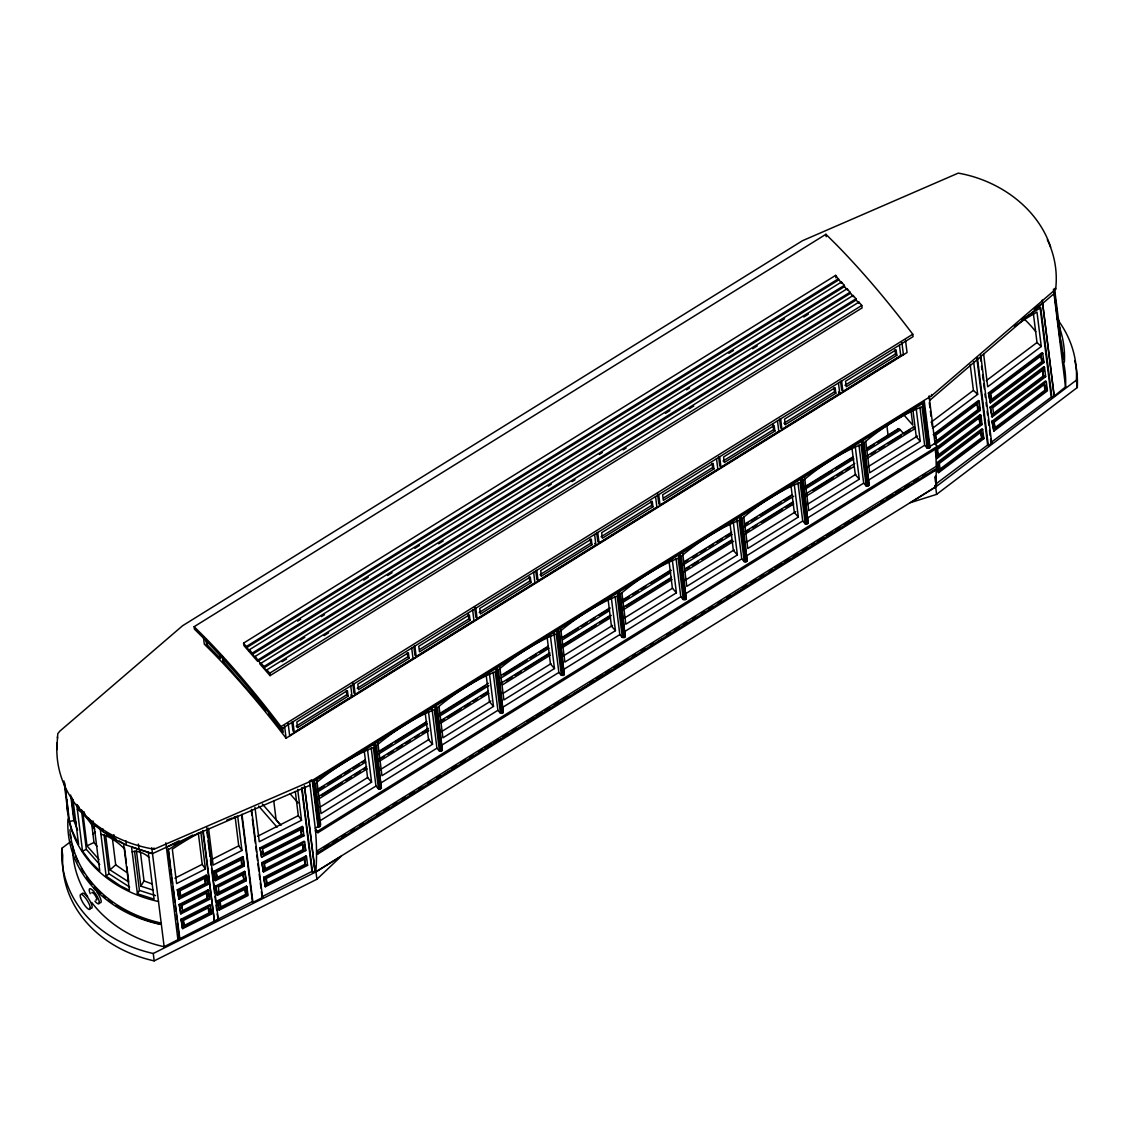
<?xml version="1.0" encoding="UTF-8"?>
<svg xmlns="http://www.w3.org/2000/svg" width="1134" height="1134" viewBox="0 0 1134 1134"><rect width="100%" height="100%" fill="white"/><g stroke="black" fill="none" stroke-linecap="round" stroke-linejoin="round"><path stroke-width="1.5" d="M56.7 749.645L57.791 733.67L59.762 731.203L182.631 625.699L802.447 240.734L958.258 173.119C998.6 180.193 1037.426 207.139 1050.651 247.042M152.92 890.048L140.843 886.15L144.018 880.934L140.389 851.861M137.398 893.762L131.572 847.041L148.27 852.428L154.096 899.149L137.398 893.762L139.425 890.417L134.549 851.265M316.896 879.261L341.263 856.184L315.975 871.89L153.26 953.496L154.181 960.881L316.896 879.261L315.975 871.89M126.81 866.546L128.723 881.94L109.998 869.891L115.696 864.831L112.493 839.174M119.254 840.989L123.62 843.668L129.432 890.388L120.261 885.767L106.142 876.171L108.892 873.719L104.016 834.553M57.083 742.912A128.44 106.355 -7.1 0 0 154.139 849.196L311.354 780.986L931.666 395.709L1055.641 289.269L1055.485 288.036M1053.954 290.304L1053.996 293.692L929.752 400.359L929.2 395.936M1063.72 363.249A130.991 108.467 -7.1 0 1 1065.549 386.878L1054.166 396.177L1042.557 303.033L1034.18 309.341M154.181 960.881A130.991 108.467 -7.1 0 1 62.739 855.716L61.817 848.331L70.251 841.924M1074.72 360.598A130.991 108.467 -7.1 0 1 1077.3 387.516L936.599 494.367L910.389 502.688L935.678 486.982L1076.379 380.145A130.991 108.467 -7.1 0 0 1057.37 319.264M92.619 834.241L95.426 832.129M931.028 422.245L973.397 390.365L970.18 364.553M986.254 380.698L1037 342.525L1033.343 313.253M932.488 428.354L977.678 394.363L973.61 361.647M1014.42 326.45A143.664 66.197 -47 0 1 1036.986 312.077L1041.281 346.508L987.714 386.807L983.646 354.091M988.479 392.959L1042.047 352.66L1042.756 353.326L1043.904 362.554L990.351 402.839L988.479 392.959L990.351 402.839M979.166 401.181L933.977 435.173L933.254 434.506L978.444 400.515L979.166 401.181L980.315 410.395L935.125 444.4L929.115 396.39M989.202 393.626L1042.756 353.326M942.056 429.233L944.849 427.135M951.823 421.891L958.797 416.632M965.771 411.387L976.927 402.995L977.636 403.661L978.486 410.423L934.402 443.734M997.282 387.672L1004.256 382.427M1015.412 374.036L1022.386 368.791M1033.542 360.399L1040.516 355.14L1042.075 362.582L991.867 400.359L990.308 392.917M977.636 403.661L935.805 435.144L936.641 441.906L935.919 441.239L977.763 409.757L976.927 402.995M991.031 393.597L1041.239 355.821L1042.075 362.582M1041.366 361.916L991.159 399.692L990.521 394.618M937.846 446.527L980.201 414.647L980.924 415.313L982.072 424.541L936.882 458.533L935.394 451.715M990.251 407.092L1043.804 366.792L1044.527 367.473L1045.676 376.686L992.108 416.986L990.251 407.092L992.108 416.986M936.882 458.533L935.734 449.319L980.924 415.313M990.96 407.758L1044.527 367.473M939.632 446.512L950.788 438.121M957.762 432.876L968.918 424.485M975.892 419.24L978.685 417.142L980.244 424.57L938.399 456.052L937.265 451.998M993.469 406.015L996.262 403.917M1007.417 395.525L1019.962 386.07M1026.936 380.826L1038.092 372.434M1042.996 369.953L992.789 407.73L993.639 414.491L992.916 413.825L1043.124 376.049L1042.288 369.287L1043.847 376.715L991.399 416.32M937.69 455.386L979.521 423.903M936.783 462.785L981.973 428.794L982.682 429.46L983.83 438.674L938.64 472.68L936.783 462.785L938.64 472.68M992.009 421.238L1045.562 380.939L1046.285 381.605L1047.433 390.833L993.88 431.118L992.009 421.238L993.88 431.118M937.492 463.452L982.682 429.46M992.732 421.905L1046.285 381.605M981.165 431.941L939.321 463.423L940.171 470.185L982.001 438.716L980.442 431.274L982.001 438.716M994.546 421.876L1044.768 384.1L1045.605 390.861L995.397 428.638L993.838 421.21M981.293 438.036L939.448 469.519L940.171 470.185M994.674 427.972L1044.882 390.195L1044.045 383.434M937.931 472.013L940.752 469.887M952.05 461.382L963.347 452.891M974.645 444.386L981.704 439.071M997.381 427.277L1008.665 418.786M1019.934 410.31L1026.979 405.008M1038.262 396.517L1041.069 394.405M976.856 358.415L987.643 445.024L935.763 484.062L936.486 484.728L934.813 485.99M987.643 445.024L988.366 445.69L991.711 443.167L991.003 442.501L1051.246 397.169L1040.034 307.101M1051.246 397.169L1051.969 397.836L1054.209 396.149L1042.245 300.056M194.141 626.691L825.921 234.284L836.07 244.377A372.547 101.578 58.2 0 1 912.771 334.247L913.04 336.656L281.26 729.063A372.547 101.578 58.2 0 0 204.559 639.207L194.438 629.143L194.141 626.691L204.29 636.784A372.547 101.578 58.2 0 1 280.991 726.639L281.26 729.063M219.968 653.893L220.549 658.571L206.487 644.197L208.897 642.694M243.583 643.106L835.63 275.378L841.57 283.273L841.414 282.04L249.367 649.768L249.523 650.987L243.583 643.106L243.895 645.558L257.531 661.25M246.475 646.437L838.522 278.709M265.668 707.517L266.065 710.635L223.072 661.207L225.482 659.719M246.631 647.656L838.678 279.942M297.604 621.12L300.623 619.263M363.731 580.055L368.238 577.263M414.817 548.332L419.325 545.525M728.864 353.269L733.372 350.463M779.965 321.532L784.473 318.739M255.164 656.416L261.203 664.425L261.047 663.192L853.094 295.478L853.25 296.697L847.211 288.702L255.164 656.416L255.32 657.649L252.428 654.318L252.272 653.085L844.306 285.371L841.414 282.04M252.428 654.318L844.461 286.604L844.306 285.371M321.432 616.584L324.437 614.713M387.544 575.519L392.052 572.713M438.645 543.781L443.153 540.989M686.58 389.798L689.585 387.927M752.692 348.733L757.2 345.927M803.779 316.996L808.287 314.189M258.155 659.86L850.202 292.147M258.311 661.094L850.358 293.366M300.269 640.157L304.777 637.351M548.218 486.16L551.223 484.289M599.305 454.436L602.31 452.565M665.417 413.357L669.925 410.565M259.814 663.872L270.048 675.637L862.081 307.924L861.783 305.457L858.892 302.126L266.844 669.854L267 671.087L264.094 667.756L263.953 666.523L855.986 298.795L853.094 295.478M264.094 667.756L856.142 300.028L855.986 298.795M282.026 661.746L286.533 658.953M324.097 635.621L328.605 632.815M572.032 481.624L575.037 479.753M623.119 449.886L626.124 448.029M689.245 408.821L693.753 406.029M270.048 675.637L269.736 673.185L861.783 305.457M280.991 726.639L912.771 334.247M346.324 690.535L346.848 694.688L296.272 726.1L297.533 727.56L348.11 696.148L347.415 690.606L296.839 722.018L297.533 727.56M357.238 688.239L407.815 656.827L407.29 652.674M419.693 649.442L468.781 618.951L468.087 613.423M479.172 612.502L529.748 581.09L529.224 576.937M590.19 539.075L590.715 543.229L540.124 574.64L541.4 576.1L591.976 544.674L591.282 539.146L540.705 570.558L541.4 576.1M601.091 536.779L651.681 505.353L651.157 501.214M663.546 497.982L712.634 467.492L712.124 463.338M723.024 461.042L773.601 429.63L772.92 424.088M834.057 387.615L834.567 391.754L783.991 423.18L785.252 424.626L835.829 393.214L835.148 387.686L784.572 419.098L785.252 424.626M844.958 385.305L895.534 353.893L895.024 349.74M409.076 658.273L358.5 689.685L357.805 684.156L408.382 652.745L409.076 658.273L407.815 656.827M470.043 620.411L419.467 651.823L418.772 646.295L469.348 614.883L470.043 620.411L468.781 618.951M531.01 582.55L480.433 613.962L479.739 608.419L530.315 577.008L531.01 582.55L529.748 581.09M652.943 506.813L602.367 538.225L601.672 532.697L652.248 501.285L652.943 506.813L651.681 505.353M713.91 468.952L663.319 500.363L662.639 494.835L713.215 463.409L713.91 468.952L712.634 467.492M774.876 431.076L724.286 462.502L723.605 456.959L774.182 425.548L774.876 431.076L773.601 429.63M896.796 355.353L846.219 386.765L845.539 381.237L896.115 349.811L896.796 355.353L895.534 353.893M291.877 722.103L292.955 730.806L294.23 732.266L352.036 696.361L350.732 685.9M352.631 682.484L353.921 692.945L355.197 694.391L413.003 658.485L411.699 648.038M413.811 646.366L414.888 655.069L416.164 656.529L473.955 620.624L472.665 610.177M474.551 606.761L475.855 617.208L477.116 618.668L534.922 582.763L533.632 572.301M535.744 570.629L536.821 579.346L538.083 580.792L595.889 544.887L594.585 534.44M596.711 532.767L597.788 541.471L599.05 542.931L656.855 507.026L655.551 496.579M657.451 493.162L658.755 503.609L660.016 505.069L717.822 469.164L716.518 458.717M718.63 457.03L719.721 465.748L720.983 467.194L778.789 431.303L777.485 420.842M779.597 419.169L780.688 427.872L781.95 429.332L839.755 393.427L838.451 382.98M840.563 381.308L841.655 390.011L842.916 391.471L900.722 355.566L899.418 345.119M289.652 735.512L903.373 354.318M203.44 637.166L204.318 644.197L212.327 652.163A372.547 101.578 58.2 0 1 277.986 727.674L286.094 738.206L907.044 352.532L905.513 340.228M319.703 776.776L322.708 774.919M328.704 771.191L331.709 769.32M336.217 766.527L340.724 763.721M345.232 760.928L349.74 758.122M354.233 755.329L358.741 752.537M361.746 750.665L364.751 748.809M370.761 745.066L373.752 743.209L374.39 743.932L380.018 789.122L381.378 788.286L375.113 742.359L375.552 745.846M378.09 740.516L382.569 737.738M385.546 735.881L391.499 732.181M394.49 730.339L397.467 728.482M401.932 725.703L406.411 722.925M410.877 720.147L415.356 717.368M418.333 715.526L421.309 713.669M458.434 690.62L462.899 687.842M465.89 685.985L468.866 684.142M482.276 675.807L486.741 673.029M498.535 665.701L501.512 663.858M522.377 650.902L525.354 649.045M531.322 645.345L534.298 643.488M546.219 636.089L549.196 634.232M562.478 625.996L565.455 624.139M569.934 621.361L574.399 618.583M586.321 611.183L589.311 609.327M595.265 605.627L598.242 603.77M602.721 600.992L607.186 598.228M626.422 586.278L630.901 583.5M633.878 581.643L639.845 577.943M642.822 576.086L645.799 574.243M650.264 571.465L654.743 568.687M659.208 565.909L663.688 563.13M666.664 561.287L669.641 559.431M682.923 551.181L687.388 548.402M706.765 536.368L711.231 533.604M714.222 531.747L717.198 529.89M730.608 521.569L735.087 518.791M746.867 511.462L749.843 509.62M754.323 506.841L757.299 504.984M770.709 496.649L773.686 494.807M787.109 486.472L790.086 484.629M794.551 481.851L797.542 479.994M810.81 471.744L813.787 469.901M818.266 467.123L822.731 464.345M834.652 456.945L837.643 455.088M843.597 451.389L846.574 449.532M851.053 446.753L855.518 443.975M874.753 432.04L879.233 429.262M883.698 426.483L888.163 423.705M898.596 417.227L903.061 414.449M907.54 411.67L912.005 408.892M914.982 407.049L917.959 405.192M314.132 783.991L313.693 780.518L319.958 826.431L318.597 827.267L312.856 781.156L924.309 401.379L923.671 400.656L924.309 405.788M314.331 781.241L374.39 743.932M375.751 743.096L435.357 706.071L440.984 751.261L442.345 750.41L436.08 704.497L436.732 709.714M436.703 705.22L496.323 668.195L495.686 667.472L501.313 712.662L501.951 713.385L503.298 712.549L497.046 666.636M497.67 667.359L557.29 630.334L556.652 629.611L562.918 675.524L564.264 674.687L558.637 629.498L618.257 592.472L623.884 637.662L625.231 636.812L619.603 591.622L679.223 554.597L678.586 553.874L684.851 599.787L686.198 598.95L679.946 553.038L680.372 556.51M680.57 553.761L740.19 516.735L745.818 561.925L747.164 561.089L740.899 515.162M741.537 515.899L801.143 478.874L800.519 478.151L806.146 523.327L806.77 524.064L808.131 523.213L802.503 478.024L862.109 440.998L861.486 440.276L867.113 485.465L867.737 486.188L869.098 485.352L862.832 439.439M863.47 440.162L923.062 403.151L928.689 448.341L930.05 447.491L924.309 401.379M317.151 789.661L365.219 759.823M378.728 751.417L426.795 721.564M438.801 714.108L488.371 683.32M501.88 674.928L548.445 646.011M561.954 637.62L610.021 607.767M622.027 600.311L670.095 570.459M683.604 562.053L731.671 532.215M745.18 523.809L791.745 494.892M805.253 486.5L853.321 456.648M866.83 448.256L898.369 428.666M318.47 789.576L324.48 785.848M327.485 783.977L340.994 775.585M343.999 773.714L350.009 769.986M353.014 768.115L359.024 764.387M362.029 762.516L365.02 760.659M380.046 751.332L392.066 743.861M395.057 742.005L426.597 722.415M440.12 714.009L485.182 686.027M503.198 674.843L527.225 659.917M530.23 658.046L536.24 654.318M539.245 652.447L546.758 647.783M563.272 637.521L578.297 628.193M581.288 626.337L587.299 622.594M590.304 620.737L594.811 617.931M599.319 615.138L609.837 608.604M623.346 600.212L629.356 596.484M632.361 594.613L638.371 590.885M641.376 589.014L645.87 586.221M650.377 583.415L671.413 570.359M684.922 561.968L687.927 560.097M692.435 557.304L696.942 554.498M699.947 552.641L705.943 548.913M708.948 547.042L713.456 544.249M716.461 542.378L722.471 538.65M725.476 536.779L731.487 533.051M744.995 524.659L748.001 522.788M751.006 520.917L757.016 517.189M760.021 515.332L781.043 502.263M784.048 500.406L790.058 496.664M805.069 487.337L832.101 470.553M835.106 468.682L851.634 458.419M868.148 448.157L874.158 444.429M877.163 442.572L898.185 429.502M317.69 791.886L365.743 762.034M377.764 754.578L427.32 723.79M439.34 716.334L488.896 685.546M500.916 678.089L548.969 648.237M562.492 639.845L609.043 610.928M622.566 602.523L670.619 572.67M682.64 565.214L732.195 534.426M744.216 526.97L793.786 496.182M805.792 488.726L853.859 458.873M867.368 450.481L900.41 429.956L903.855 433.925M318.611 796.493L366.665 766.641M378.685 759.185L428.241 728.397M440.261 720.941L488.315 691.088M500.335 683.618L549.891 652.844M561.911 645.374L609.964 615.535M623.487 607.129L671.541 577.277M685.064 568.885L731.614 539.968M745.137 531.577L793.19 501.724M805.211 494.268L854.767 463.48M866.787 456.01L913.338 427.093M321.418 795.473L342.454 782.403M345.459 780.546L351.455 776.818M354.46 774.947L360.47 771.219M363.475 769.348L366.48 767.491M381.492 758.15L384.497 756.293M387.502 754.422L393.512 750.694M396.517 748.823L402.527 745.095M405.533 743.238L410.04 740.431M414.534 737.639L419.041 734.832M422.046 732.975L428.057 729.233M441.58 720.841L444.571 718.984M447.576 717.113L461.099 708.722M464.104 706.851L470.114 703.123M473.105 701.251L477.612 698.459M480.618 696.588L486.628 692.86M506.147 680.726L512.157 676.998M515.162 675.141L521.172 671.399M524.177 669.542L549.707 653.68M561.727 646.224L596.271 624.763M599.262 622.892L611.283 615.436M626.308 606.109L671.356 578.127M686.382 568.8L689.387 566.929M692.378 565.058L698.388 561.33M701.393 559.473L731.43 540.805M746.456 531.477L749.461 529.621M752.466 527.749L756.959 524.957M761.467 522.15L782.503 509.095M785.493 507.224L791.504 503.496M812.539 490.441L833.561 477.386M836.566 475.515L842.576 471.787M845.581 469.915L850.075 467.123M871.11 454.054L875.618 451.261M878.609 449.39L884.619 445.662M887.624 443.791L901.147 435.399M904.152 433.542L910.148 429.8M317.633 799.654L367.203 768.866M379.21 761.41L428.78 730.622M440.786 723.152L488.853 693.313M502.362 684.908L550.429 655.069M562.436 647.599L610.503 617.746M622.523 610.29L672.079 579.502M684.1 572.046L733.655 541.258M745.676 533.802L793.729 503.95M805.75 496.479L853.803 466.627M867.326 458.235L915.379 428.383A4.423 1.205 58.2 0 0 913.154 427.943M319.689 807.337L367.756 777.485M379.762 770.014L429.332 739.24M441.339 731.77L490.909 700.996M502.858 693.498L550.982 663.673M562.336 656.558L612.558 625.429M624.565 617.973L672.632 588.121M685.758 579.899L734.208 549.877M746.229 542.406L795.784 511.632M806.203 505.098L855.858 474.31M867.879 466.854L917.434 436.066M367.444 749.021L371.569 782.148L320.993 813.56L316.868 780.433M428.411 711.16L432.536 744.273L381.96 775.699L377.835 742.572M489.378 673.284L493.503 706.411L442.926 737.823L439.014 706.439M550.344 635.423L554.469 668.55L503.893 699.962L499.768 666.835M611.311 597.561L615.436 630.674L564.86 662.1L560.735 628.973M672.278 559.686L676.403 592.813L625.826 624.224L621.914 592.855M733.244 521.824L737.369 554.951L686.793 586.363L682.668 553.236M794.211 483.963L798.336 517.076L747.76 548.502L743.847 517.118M855.178 446.087L859.303 479.214L808.726 510.626L804.601 477.513M916.144 408.226L920.269 441.353L869.693 472.765L865.781 441.381M319.632 821.03L375.949 786.046L371.215 748.043M380.599 783.169L436.916 748.185L431.969 708.452M441.565 745.293L497.883 710.309L493.148 672.32M502.532 707.432L558.849 672.448L553.902 632.729M563.499 669.57L619.816 634.586L615.082 596.583M624.465 631.695L680.783 596.711L676.048 558.722M685.432 593.833L741.749 558.849L736.802 519.131M746.385 555.972L802.716 520.988L797.982 482.985M807.351 518.096L863.683 483.127L858.948 445.123M868.318 480.235L924.649 445.251L919.915 407.262M930.05 447.491L929.412 446.768L934.969 443.323L937.676 447.774L317.974 832.668L315.266 828.231L317.974 826.544L312.233 780.433L312.856 781.156M375.949 786.046L378.487 788.952L379.38 788.399L373.752 743.209M436.916 748.185L439.453 751.091L440.346 750.524L434.719 705.334M497.883 710.309L500.42 713.229L501.313 712.662M558.849 672.448L561.387 675.354L562.28 674.801M564.264 674.687L559.374 631.936A126.143 61.789 -41 0 1 617.179 596.045L622.339 637.492L623.246 636.925L617.619 591.735M625.231 636.812L620.341 594.074A126.143 61.789 -41 0 1 678.146 558.169L683.306 599.631L684.213 599.064M741.749 558.849L744.273 561.755L745.18 561.202L739.552 516.013M802.716 520.988L805.239 523.894L806.146 523.327M808.131 523.213L803.241 480.476A126.143 61.789 -41 0 1 861.046 444.571L866.206 486.032L867.113 485.465M869.098 485.352L864.207 442.614A126.143 61.789 -41 0 1 922.013 406.709L927.173 448.157L928.066 447.604L922.438 402.428M317.789 831.137L937.492 446.229M322.538 850.103L316.528 853.845L317.917 853.93L316.514 851.265L936.216 466.358L936.174 463.452A635.89 173.374 58.2 0 0 935.465 448.71M324.041 847.651L328.562 844.858M333.07 842.052L337.578 839.245M342.099 836.453L345.105 834.581M351.115 830.839L354.134 828.968M360.144 825.24L363.149 823.369M376.686 814.963L379.692 813.092M384.213 810.286L388.721 807.493M393.229 804.686L396.248 802.815M402.258 799.073L405.263 797.216M409.785 794.41L414.293 791.603M418.8 788.796L421.82 786.939M427.83 783.197L430.835 781.326M436.859 777.598L439.864 775.727M451.899 768.242L456.407 765.45M460.928 762.643L465.436 759.837M469.944 757.044L472.949 755.173M478.973 751.431L481.978 749.56M484.983 747.689L491.008 743.961M494.013 742.09L498.521 739.283M503.042 736.49L507.55 733.684M512.058 730.877L516.58 728.071M527.097 721.536L533.122 717.794M536.127 715.937L542.151 712.195M545.156 710.323L549.664 707.531M554.172 704.724L558.693 701.918M563.201 699.111L567.709 696.319M590.275 682.299L593.28 680.428M596.3 678.557L602.31 674.829M605.315 672.958L609.837 670.151M614.344 667.359L618.852 664.552M623.374 661.746L627.882 658.939M632.389 656.147L635.394 654.275M641.419 650.533L644.424 648.662M650.448 644.934L653.453 643.063M666.99 634.657L669.996 632.786M674.503 629.98L679.025 627.187M683.533 624.38L686.538 622.509M692.562 618.767L695.567 616.91M701.577 613.168L704.597 611.297M709.104 608.49L712.109 606.633M718.134 602.891L721.139 601.02M727.149 597.292L730.168 595.421M742.189 587.936L746.711 585.144M751.218 582.337L755.726 579.531M760.248 576.738L763.253 574.867M769.263 571.125L772.282 569.254M775.287 567.397L781.298 563.655M784.317 561.784L788.825 558.977M793.332 556.184L797.854 553.378M802.362 550.571L806.869 547.779M811.391 544.972L814.396 543.101M817.401 541.23L823.412 537.502M826.431 535.631L832.441 531.889M835.446 530.017L839.968 527.225M844.476 524.418L848.983 521.612M853.505 518.805L858.013 516.013M880.579 501.993L883.584 500.122M886.59 498.251L892.614 494.523M895.619 492.652L900.127 489.845M904.634 487.053L909.156 484.246M913.664 481.44L918.171 478.633M922.693 475.841L925.698 473.969M317.761 852.711L937.464 467.803L936.216 466.358M325.557 848.232L331.567 844.504M334.573 842.633L337.592 840.762M342.099 837.955L346.607 835.163M351.129 832.356L355.637 829.549M360.144 826.757L364.666 823.95M367.671 822.079L372.179 819.272M376.686 816.48L379.706 814.609M385.716 810.867L388.721 808.996M393.243 806.203L397.751 803.396M402.258 800.59L406.78 797.783M411.288 794.991L414.293 793.12M418.815 790.313L423.322 787.52M427.83 784.714L432.352 781.907M436.859 779.101L441.367 776.308M444.372 774.437L450.396 770.695M453.402 768.824L456.407 766.967M462.431 763.225L465.436 761.353M469.944 758.547L474.466 755.754M478.973 752.948L483.481 750.141M488.003 747.349L492.51 744.542M495.515 742.671L501.54 738.929M504.545 737.072L510.555 733.329M513.574 731.458L519.585 727.716M522.59 725.859L525.609 723.988M530.117 721.181L534.624 718.375M539.146 715.582L543.654 712.776M548.161 709.969L552.683 707.177M555.688 705.305L561.699 701.563M564.704 699.692L570.728 695.964M573.733 694.093L594.797 681.01M599.305 678.203L603.812 675.41M606.832 673.539L612.842 669.797M615.847 667.926L621.871 664.198M624.877 662.327L627.882 660.456M632.389 657.663L636.911 654.857M641.419 652.05L645.926 649.243M650.448 646.451L654.956 643.644M657.961 641.773L662.483 638.966M666.99 636.174L669.996 634.303M676.02 630.561L679.025 628.69M683.533 625.897L688.054 623.09M692.562 620.284L697.07 617.491M701.592 614.685L704.597 612.814M709.104 610.007L713.612 607.214M718.134 604.408L722.641 601.601M727.149 598.795L731.671 596.002M734.676 594.131L740.686 590.389M743.706 588.518L746.711 586.661M752.721 582.919L755.74 581.047M760.248 578.241L764.755 575.448M769.277 572.642L773.785 569.835M778.293 567.043L782.814 564.236M785.819 562.365L791.83 558.623M794.849 556.766L800.859 553.023M803.864 551.152L809.889 547.424M820.406 540.875L824.928 538.069M829.436 535.276L833.944 532.47M838.465 529.663L842.973 526.871M845.978 524.999L852.003 521.257M855.008 519.386L861.018 515.658M864.037 513.787L885.087 500.704M889.609 497.897L894.116 495.104M897.122 493.233L903.146 489.491M906.151 487.634L912.161 483.892M915.166 482.021L918.186 480.15M922.693 477.357L927.201 474.551M931.723 471.744L937.62 469.037L317.917 853.93L316.528 852.329L316.528 855.362A635.89 173.374 58.2 0 1 315.833 871.805L935.536 486.911A635.89 173.374 58.2 0 0 936.23 470.454M179.016 840.833L166.4 847.226L310.05 785.267M174.905 878.184L202.221 864.349L198.28 832.767M211.42 859.685L238.735 845.836L235.092 816.579M257.588 836.282L298.313 815.644L295.308 791.546M205.438 868.984L176.62 883.599L172.325 849.168A161.893 83.264 -34.8 0 1 199.215 833.008L200.86 832.143L205.438 868.984L202.221 864.349M233.576 817.515A161.893 83.264 -34.8 0 1 237.672 816.055L241.953 850.486L213.135 865.1L208.543 828.259M297.675 789.307L301.531 820.293L259.247 841.726L254.966 807.295M177.386 889.751L206.204 875.136L206.757 875.916L207.82 884.52L179.002 899.134L177.386 889.751L179.002 899.134M213.901 871.238L242.719 856.638L243.257 857.417L244.334 866.022L215.517 880.622L213.901 871.238L215.517 880.622M260.012 847.863L302.296 826.445L302.835 827.225L303.912 835.829L261.628 857.261L260.012 847.863L261.628 857.261M177.925 890.53L206.757 875.916M214.439 872.018L243.257 857.417M260.565 848.643L302.835 827.225M188.825 885.257L191.958 883.669M228.458 865.171L240.961 858.835L241.499 859.615L242.265 865.766L217.274 878.425L215.97 871.493L217.274 878.425M286.689 835.659L294.372 831.761M204.985 878.113L179.994 890.785L180.76 896.923L205.75 884.265L204.446 877.347L205.75 884.265M216.509 872.273L241.499 859.615M301.063 829.422L262.634 848.898L263.4 855.05L301.828 835.574L300.524 828.642L301.828 835.574M180.76 896.923L180.221 896.144L205.211 883.485M216.736 877.645L241.726 864.987L240.961 858.835M263.4 855.05L262.861 854.271L301.29 834.794M178.463 898.355L183.013 896.044M214.964 879.842L240.762 866.773M272.047 850.925L283.018 845.369M290.843 841.4L303.373 835.049L303.912 835.829M179.229 904.507L208.046 889.892L208.585 890.672L209.662 899.276L180.83 913.891L179.229 904.507L180.83 913.891M215.729 885.994L244.561 871.394L245.1 872.174L246.177 880.778L217.345 895.378L215.729 885.994L217.345 895.378M261.855 862.62L304.139 841.201L304.677 841.981L305.741 850.585L263.471 872.003L261.855 862.62L263.471 872.003M179.767 905.286L208.585 890.672M216.282 886.774L245.1 872.174M262.393 863.399L304.677 841.981M192.227 899.219L204.715 892.883M219.372 885.456L231.86 879.134M264.505 867.496L263.938 862.875L271.621 858.991M293.139 848.076L300.822 844.178M182.602 911.679L181.837 905.542L206.827 892.869L207.593 899.021L182.602 911.679L182.064 910.9L207.04 898.241L206.473 893.635M243.328 874.371L218.352 887.029L219.117 893.181L244.093 880.523L242.789 873.591L244.093 880.523M265.243 869.806L264.477 863.654L302.906 844.178L303.671 850.33L265.243 869.806L264.704 869.027L303.132 849.55L302.551 844.943M243.555 879.743L218.578 892.401L219.117 893.181M180.292 913.111L209.124 898.497L209.662 899.276M262.932 871.238L273.889 865.681M281.714 861.712L294.245 855.362M181.057 919.263L209.889 904.649L210.428 905.428L211.505 914.032L182.673 928.647L181.057 919.263L182.673 928.647M217.572 900.75L246.404 886.15L246.943 886.93L248.006 895.534L219.188 910.134L217.572 900.75L219.188 910.134M263.698 877.376L305.967 855.957L306.506 856.737L307.583 865.341L265.313 886.76L263.698 877.376L265.313 886.76M181.596 920.028L210.428 905.428M218.111 901.53L246.943 886.93M264.236 878.155L306.506 856.737M208.316 908.391L208.883 912.998L183.906 925.656L183.141 919.518L195.629 913.182M229.011 896.257L239.94 890.729M274.995 872.967L296.513 862.053M183.68 920.284L208.656 907.625L209.421 913.777L184.445 926.435L183.141 919.518M220.96 907.937L220.194 901.785L245.171 889.127L244.632 888.347L245.936 895.279L220.96 907.937L220.407 907.157L245.398 894.499M267.071 884.563L266.306 878.411L304.748 858.934L305.514 865.086L267.071 884.563L265.966 879.176M266.533 883.783L304.975 864.306L304.394 859.7M182.135 927.867L186.685 925.557M218.649 909.355L226.233 905.513M264.761 885.98L269.467 883.613M277.291 879.644L285.116 875.675M299.22 868.531L302.353 866.943M91.712 902.451A130.991 108.467 -7.1 0 0 164.147 946.734L252.414 901.601L241.641 815.162M252.414 901.601L252.953 902.38L262.564 897.518L262.025 896.739L311.978 871.422L301.644 788.428M202.688 830.485L214.51 921.857L218.366 919.915L206.856 827.565M311.978 871.422L312.53 872.202L315.11 870.884L304.607 786.528M98.998 859.544L86.992 845.865L93.994 842.449L91.656 823.624M88.197 817.657L93.938 824.262L99.764 870.997L90.408 861.542L82.527 851.18L86.326 849.323L81.662 811.873M166.457 847.197L152.495 853.619L126.37 845.099L125.817 840.677M72.973 799.399L78.6 844.49L71.966 830.23L69.5 821.455L73.852 820.548L77.608 830.088M148.27 852.428L152.551 853.59M152.225 883.996L144.018 880.934M139.425 890.417L155.571 895.619M76.984 805.055C89.203 822.802 106.78 836.396 126.413 845.071M93.938 824.262L103.237 831.222M106.142 832.994L116.334 839.217M108.892 873.719L129.645 887.057M126.356 872.202L115.696 864.831M1037 342.525L1041.281 346.508M1043.904 362.554L1042.812 358.812M1044.953 376.02L1045.676 376.686M1043.124 376.049L1043.847 376.715M1044.882 390.195L1045.605 390.861M973.397 390.365L977.678 394.363M980.315 410.395L979.209 406.652M977.763 409.757L978.486 410.423M981.349 423.875L982.072 424.541M983.83 438.674L982.54 433.401M935.011 448.653L935.734 449.319M86.326 849.323L99.735 864.604M844.461 286.604L847.353 289.935L847.211 288.702M856.142 300.028L859.033 303.359L858.892 302.126M903.614 414.605L912.813 425.179L911.07 411.217M928.066 447.604L928.689 448.341M924.649 445.251L927.173 448.157M920.269 441.353L916.258 436.732L912.998 410.579M934.657 485.905L935.536 486.911M838.494 391.981L839.755 393.427M834.567 391.754L835.829 393.214M867.68 482.12L869.367 484.062M863.683 483.127L866.206 486.032M859.303 479.214L855.291 474.607L852.031 448.454M798.336 517.076L794.324 512.469L791.064 486.316M747.164 561.089L742.274 518.337A126.143 61.789 -41 0 1 800.08 482.446L805.239 523.894M745.18 561.202L745.818 561.925M737.369 554.951L733.358 550.33L730.098 524.177M686.198 598.95L681.307 556.213A126.143 61.789 -41 0 1 739.113 520.308L744.273 561.755M680.783 596.711L683.306 599.631M676.403 592.813L672.391 588.192L669.131 562.053M594.627 543.441L595.889 544.887M590.715 543.229L591.976 544.674M623.246 636.925L623.884 637.662M619.816 634.586L622.339 637.492M615.436 630.674L611.424 626.067L608.164 599.914M554.469 668.55L550.458 663.929L547.198 637.776M503.298 712.549L498.407 669.811A126.143 61.789 -41 0 1 556.213 633.906L561.387 675.354M493.503 706.411L489.491 701.79L486.231 675.651M442.345 750.41L437.441 707.673A126.143 61.789 -41 0 1 495.246 671.767L500.42 713.229M440.346 750.524L440.984 751.261M432.536 744.273L428.524 739.666L425.278 713.513M350.76 694.901L352.036 696.361M346.848 694.688L348.11 696.148M381.378 788.286L376.488 745.534A126.143 61.789 -41 0 1 434.279 709.643L439.453 751.091M379.38 788.399L380.018 789.122M371.569 782.148L367.558 777.527L364.312 751.374M249.367 649.768L252.272 653.085M261.047 663.192L263.953 666.523M266.844 669.854L269.736 673.185M312.346 781.354L312.97 782.077M319.958 826.431L319.32 825.694L320.681 824.857L315.521 783.41A126.143 61.789 -41 0 1 373.327 747.504L378.487 788.952M289.992 793.687L298.044 802.943M317.974 826.544L318.597 827.267M315.465 829.776L317.974 832.668L315.621 831.69L315.465 829.776A635.89 173.374 58.2 0 1 316.471 848.345L316.514 851.265M262.351 803.978L280.849 825.254M280.722 825.155L276.115 819.868L273.719 800.604M258.637 806.047L277.093 827.253M304.38 785.819L314.954 870.813L315.833 871.805M79.011 807.096L76.715 804.46L82.527 851.18M81.308 809.733L84.752 813.702M268.63 713.825L283.202 732.38L282.621 727.716M93.994 842.449L97.028 846.347M298.313 815.644L301.531 820.293M305.741 850.585L304.564 844.646M303.132 849.55L303.671 850.33M307.045 864.562L307.583 865.341M304.975 864.306L305.514 865.086M263.938 862.875L264.477 863.654M265.767 877.631L266.306 878.411M238.735 845.836L241.953 850.486M244.334 866.022L242.719 856.638M241.726 864.987L242.265 865.766M246.177 880.778L244.561 871.394M220.194 901.785L219.642 901.006L220.223 905.612M207.82 884.52L206.204 875.136M207.04 898.241L207.593 899.021M218.366 919.915L217.175 913.905M168.186 848.7L179.923 939.391M211.505 914.032L210.314 908.093M208.883 912.998L209.421 913.777M181.837 905.542L181.298 904.762L181.681 907.824M76.389 823.624L73.923 817.359L71.357 796.833M314.047 863.498L314.997 870.912M1076.379 380.145L1077.3 387.516M1054.507 288.49L1059.638 328.577L1059.723 336.656L1053.897 289.935L1053.94 293.734M1054.804 294.996L1054.152 289.765L1054.507 294.854M1055.23 298.483L1055.882 303.699M1056.321 307.186L1056.973 312.417M1053.443 289.269L1065.549 386.878M1051.969 397.836L1040.743 307.768A181.242 83.505 -47 0 0 1021.734 319.76M1043.804 366.792L1044.371 371.413M1046.143 385.546L1046.71 390.167M994.05 422.897L994.461 426.271M980.712 354.829L991.711 443.167M980.428 357.635L980.853 361.094M981.505 366.296L981.931 369.755M982.583 374.957L983.235 380.145M983.66 383.618L984.312 388.806M984.95 394.008L985.389 397.467M986.041 402.669L986.467 406.128M987.119 411.33L987.544 414.789M988.196 419.991L988.834 425.179M989.486 430.381L990.138 435.569M990.563 439.042L991.003 442.501M977.366 357.352L988.366 445.69M980.201 414.647L980.967 420.799M980.244 424.57L979.407 417.808L937.563 449.291L938.399 456.052M931.51 394.476L931.666 395.709M935.082 434.478L935.507 437.866M938.612 462.757L939.023 466.145M929.27 402.542L929.923 407.701M930.348 411.146L930.986 416.306M931.638 421.479L932.276 426.639M935.408 476.067L936.486 484.728M934.898 477.131L935.55 482.333M935.678 486.982L936.599 494.367M924.734 409.19L925.372 414.321M926.01 419.438L926.435 422.854M927.073 427.986L927.711 433.103M928.136 436.519L928.774 441.65M901.884 342.369L903.429 354.772M886.845 425.448L888.163 435.952M863.484 444.656L865.44 460.291M865.866 463.763L866.518 468.98M866.943 472.453L867.595 477.669M868.034 481.156L868.46 484.629M862.109 440.998L867.737 486.188M835.63 275.378L835.928 277.844M825.921 234.284L826.218 236.737M841.612 381.01L842.916 391.471M802.305 480.773L802.957 485.99M803.382 489.463L804.034 494.679M804.474 498.152L805.112 503.368M805.764 508.585L806.416 513.801M806.855 517.274L807.493 522.49M801.143 478.874L806.77 524.064M780.646 418.885L781.95 429.332M741.126 516.906L741.778 522.122M742.203 525.595L742.855 530.811M743.28 534.284L743.932 539.5M744.372 542.973L745.236 549.933M745.662 553.406L746.314 558.623M719.679 456.747L720.983 467.194M681.024 561.727L681.676 566.943M682.101 570.416L682.753 575.633M683.192 579.105L683.83 584.322M684.27 587.795L684.922 593.011M679.223 554.597L684.851 599.787M658.712 494.608L660.016 505.069M618.98 590.899L620.496 603.061M620.922 606.548L621.574 611.75M621.999 615.238L622.651 620.454M623.09 623.927L623.743 629.143M624.168 632.616L624.607 636.089M597.746 532.484L599.05 542.931M558.438 632.248L559.09 637.45M559.53 640.937L560.168 646.153M560.82 651.355L561.472 656.572M561.911 660.045L562.549 665.261M562.988 668.748L563.641 673.95M557.29 630.334L562.918 675.524M536.793 570.345L538.083 580.792M497.259 668.365L497.911 673.582M498.336 677.055L500.292 692.704M500.718 696.177L501.37 701.393M501.809 704.866L502.461 710.082M496.323 668.195L501.951 713.385M475.826 608.207L477.116 618.668M437.157 713.187L437.809 718.403M438.248 721.876L438.886 727.092M439.326 730.565L439.978 735.782M440.63 740.998L441.268 746.215M414.86 646.082L416.164 656.529M375.978 749.319L376.63 754.535M377.055 758.008L377.707 763.225M378.146 766.697L380.088 782.332M353.893 683.944L355.197 694.391M314.784 789.207L315.422 794.41M315.862 797.897L316.514 803.099M316.939 806.586L317.591 811.802M318.03 815.275L318.895 822.221M311.198 779.753L311.354 780.986M309.497 780.844L315.266 828.231M301.97 787.478L312.53 872.202M292.926 721.805L294.23 732.266M302.296 826.445L302.934 831.605M305.967 855.957L306.407 859.402M288.164 723.549L289.709 735.952M284.563 725.902L286.094 738.206M262.478 851.195L262.861 854.271M251.578 809.336L262.564 897.518M251.252 810.286L251.904 815.474M252.329 818.932L255.348 843.143M255.774 846.602L256.426 851.79M256.851 855.234L257.503 860.423M257.928 863.881L258.793 870.799M259.218 874.257L259.87 879.445M260.296 882.904L260.948 888.092M261.373 891.551L262.025 896.739M222.491 656.543L223.072 661.207M241.967 814.198L252.953 902.38M246.404 886.15L247.467 894.754M245.171 889.127L245.936 895.279M205.906 639.519L206.487 644.197M206.969 832.016L207.621 837.246M208.061 840.733L210.003 856.411M210.442 859.898L211.094 865.129M211.519 868.601L214.567 892.997M214.992 896.484L215.644 901.714M216.084 905.201L216.736 910.432M203.227 831.265L214.51 921.857M208.046 889.892L208.911 896.781M179.654 891.537L180.221 896.144M168.399 850.429L170.341 865.993M170.766 869.452L171.418 874.64M171.844 878.099L172.496 883.287M172.921 886.745L174.863 902.31M175.288 905.768L175.94 910.956M176.365 914.415L177.017 919.589M177.443 923.048L179.385 938.612M165.847 842.803L178.01 940.369M153.983 847.963L154.139 849.196M151.758 847.722L164.147 946.734M138.376 844.065L139.113 849.976M136.364 850.231L140.843 886.15M124.456 847.736L126.384 863.13M113.839 834.652L114.392 839.075M105.731 835.687L109.998 869.891M102.981 829.025L103.35 831.973M100.316 829.436L106.142 876.171M92.988 820.917L93.357 823.865M84.157 811.901L84.526 814.85M82.938 813.361L86.992 845.865M70.662 795.019L73.852 820.548M65.885 790.228L66.311 793.715M64.723 783.126L69.5 821.455M63.929 780.929L68.054 814.028L66.977 800.561M57.409 736.902L57.565 738.135M898.171 429.205A4.423 1.205 58.2 0 1 900.41 429.956M174.112 844.901A201.682 103.718 -34.8 0 1 177.088 843.044M168.725 849.479A201.682 103.718 -34.8 0 1 192.723 835.007M226.715 820.151A161.893 83.264 -34.8 0 1 232.201 818.025M153.26 953.496A130.991 108.467 -7.1 0 1 61.817 848.331M1060.772 339.59A130.991 108.467 -7.1 0 1 1062.601 363.206L1064.401 362.086A130.991 108.467 -7.1 0 0 1059.354 327.003M1062.615 352.561A130.991 108.467 -7.1 0 1 1062.884 359.336M1058.093 318.073A130.991 108.467 -7.1 0 1 1059.921 341.688M1023.959 318.782A127.632 105.689 -7.1 0 1 1035.796 331.766M71.796 797.741A27.018 3.161 72.9 0 1 73.384 802.688M132.182 851.96A11.623 5.684 27.1 0 1 148.894 857.347M100.926 834.355A27.018 10.929 42.1 0 1 124.23 848.586M82.031 893.875A8.845 2.41 58.2 0 1 89.671 900.41A8.845 2.41 58.2 0 1 90.139 907.937M90.224 893.705A8.845 2.41 58.2 0 1 91.996 889.68A8.845 2.41 58.2 0 1 99.182 901.161A8.845 2.41 58.2 0 1 94.916 901.204M91.783 892.841A4.423 1.205 58.2 0 1 95.596 896.101A4.423 1.205 58.2 0 1 95.837 899.872M96.829 891.919A8.845 2.41 58.2 0 1 101.039 900.283A8.845 2.41 58.2 0 1 99.168 902.324M94.207 888.9A8.845 2.41 58.2 0 1 95.497 890.247M158.519 901.544A130.991 108.467 -7.1 0 1 66.949 799.782M77.325 809.378A27.868 7.598 58.2 0 1 94.547 829.181M69.883 829.79A130.991 108.467 -7.1 0 0 161.198 923.062L159.398 924.196A130.991 108.467 -7.1 0 1 67.955 819.017M87.672 896.711A130.991 108.467 -7.1 0 1 72.633 850.061M161.354 924.295A130.991 108.467 -7.1 0 1 135.23 915.776M133.684 915.081A130.991 108.467 -7.1 0 1 116.235 905.428M112.209 902.65A130.991 108.467 -7.1 0 1 108.325 899.716M105.831 897.689A130.991 108.467 -7.1 0 1 103.392 895.605M101.039 893.464A130.991 108.467 -7.1 0 1 94.42 886.703M92.237 884.18A130.991 108.467 -7.1 0 1 86.85 877.163M83.944 872.797A130.991 108.467 -7.1 0 1 81.294 868.29M78.175 862.138A130.991 108.467 -7.1 0 1 75.539 855.816M74.405 852.598A130.991 108.467 -7.1 0 1 72.094 844.405M70.818 837.742A130.991 108.467 -7.1 0 1 70.365 834.383M909.085 411.429A117.596 57.607 -41 0 1 911.92 410.097M846.701 449.985A117.596 57.607 -41 0 1 849.536 448.625M1047.306 239.671A129.588 107.305 -7.1 0 1 1055.641 289.269M80.542 897.547A8.845 2.41 58.2 0 0 89.288 909.482A8.845 2.41 58.2 0 0 85.986 898.652A8.845 2.41 58.2 0 0 80.542 897.547"/></g></svg>
